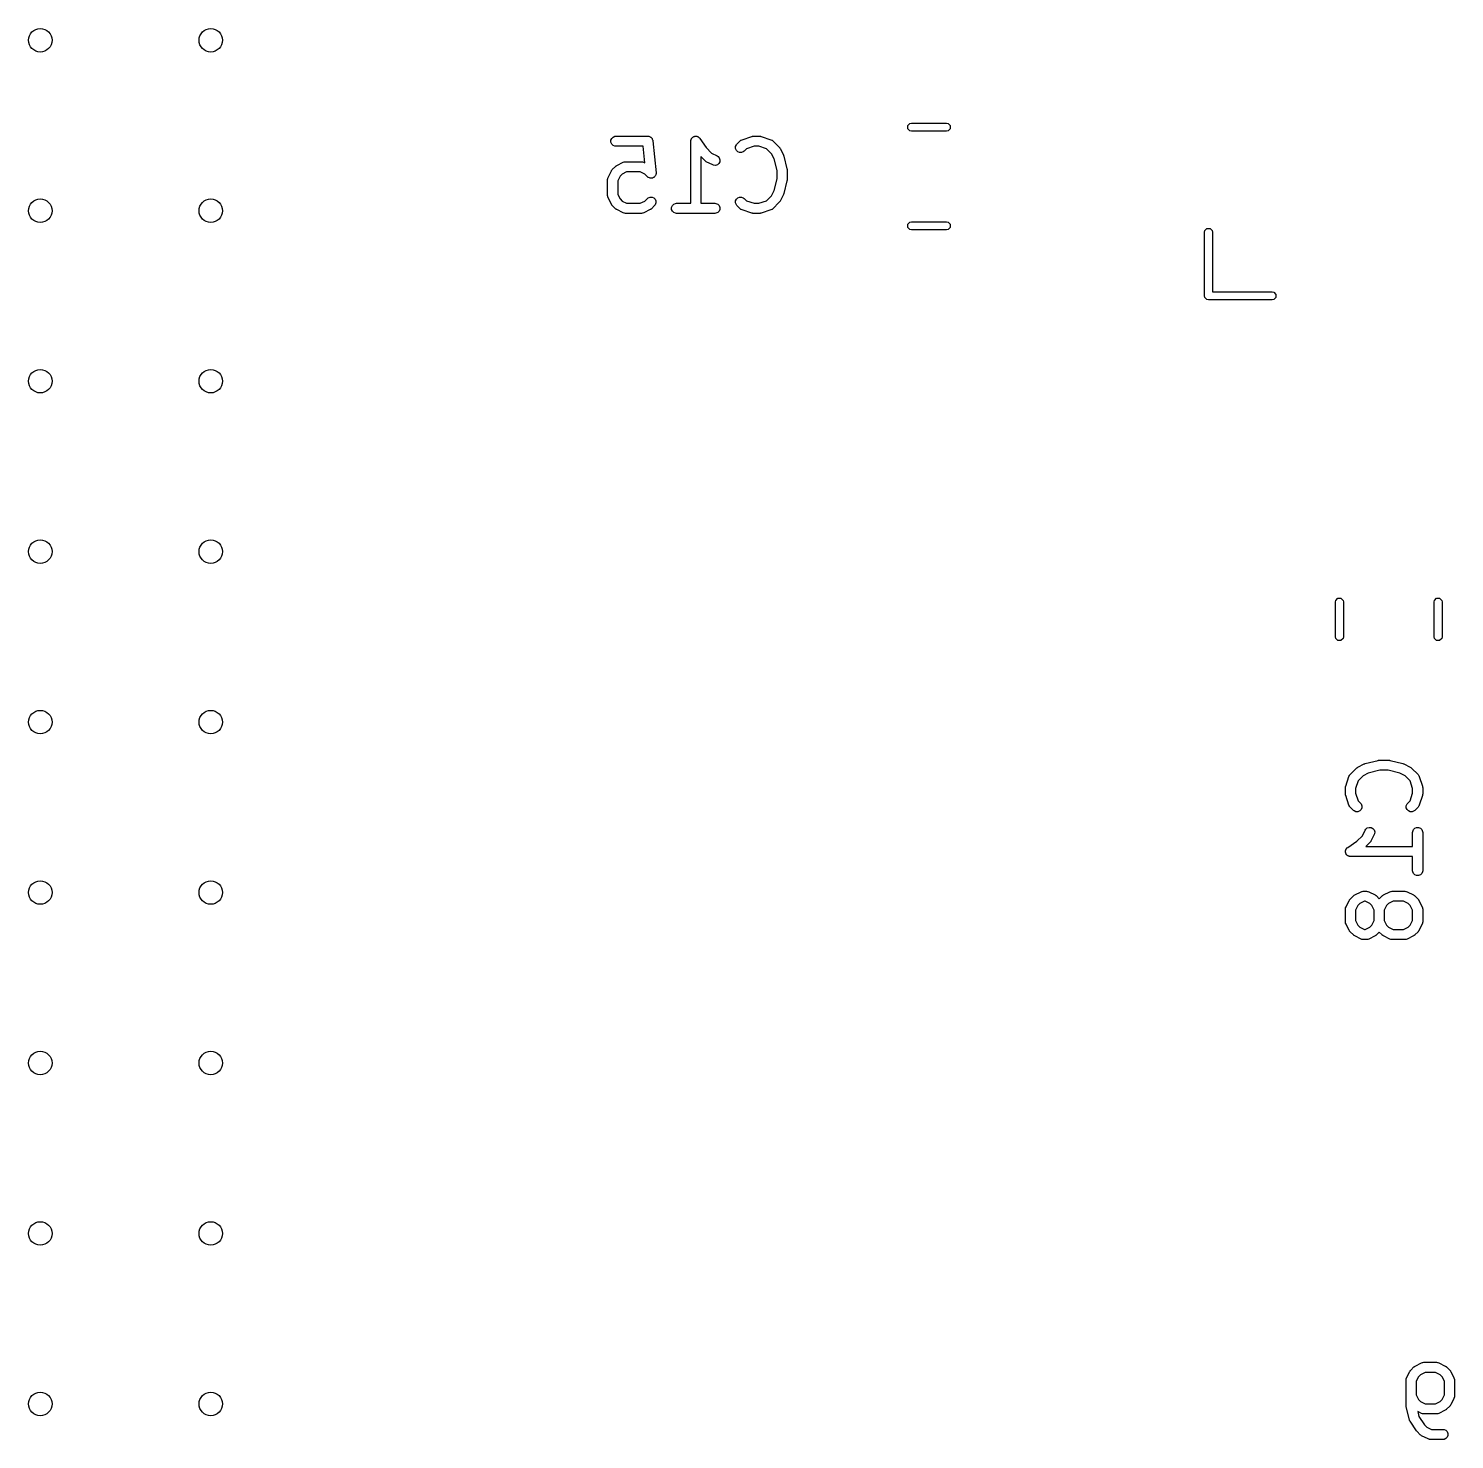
# Model space of a CAD drawing. Extents: x 0.03 to 1.98, y 0.07 to 3.6.
# Drawn here: x 0.143 to 0.98, y 0.929 to 1.757 of the extents above; entities that cross this region are included whole.
import ezdxf

# ---------------------------------------------------------------- set-up
doc = ezdxf.new("R2010")
doc.units = 0
doc.header["$MEASUREMENT"] = 0
doc.layers.add('BLACK', color=7, linetype='CONTINUOUS')

msp = doc.modelspace()

# ---------------------------------------------------------------- linework, layer by layer
at = {"layer": 'BLACK', "linetype": 'CONTINUOUS'}
for p, q in [((0.65879, 1.69992), (0.66007, 1.7012)), ((0.65879, 1.69811), (0.65879, 1.69992)), ((0.66007, 1.69683), (0.65879, 1.69811)), ((0.66007, 1.7012), (0.66097, 1.70138)), ((0.66097, 1.70138), (0.68155, 1.70138)), ((0.68155, 1.70138), (0.68245, 1.7012)), ((0.68245, 1.7012), (0.68373, 1.69992)), ((0.68373, 1.69811), (0.68245, 1.69683)), ((0.68373, 1.69992), (0.68373, 1.69811)), ((0.48473, 1.69133), (0.48517, 1.6924)), ((0.48473, 1.69018), (0.48473, 1.69133)), ((0.48517, 1.68911), (0.48473, 1.69018)), ((0.48517, 1.6924), (0.48599, 1.69321)), ((0.48599, 1.69321), (0.48705, 1.69365)), ((0.48705, 1.69365), (0.48763, 1.69371)), ((0.48763, 1.69371), (0.50637, 1.69371)), ((0.50637, 1.69371), (0.50659, 1.69369)), ((0.50659, 1.69369), (0.50666, 1.69369)), ((0.50666, 1.69369), (0.50673, 1.69367)), ((0.50673, 1.69367), (0.50695, 1.69365)), ((0.50695, 1.69365), (0.50735, 1.69349)), ((0.50735, 1.69349), (0.50776, 1.69336)), ((0.50776, 1.69336), (0.50788, 1.69327)), ((0.50788, 1.69327), (0.50801, 1.69321)), ((0.50801, 1.69321), (0.50832, 1.69291)), ((0.50832, 1.69291), (0.50865, 1.69263)), ((0.50865, 1.69263), (0.50872, 1.6925)), ((0.50872, 1.6925), (0.50883, 1.6924)), ((0.50883, 1.6924), (0.50899, 1.692)), ((0.50899, 1.692), (0.5092, 1.69162)), ((0.5092, 1.69162), (0.50924, 1.6914)), ((0.50924, 1.6914), (0.50927, 1.69133)), ((0.50927, 1.69133), (0.50927, 1.69126)), ((0.50927, 1.69126), (0.50931, 1.69105)), ((0.50931, 1.69105), (0.51119, 1.6723)), ((0.53154, 1.69076), (0.5316, 1.69133)), ((0.53154, 1.65434), (0.53154, 1.69076)), ((0.53154, 1.69076), (0.53154, 1.69076)), ((0.53154, 1.69076), (0.53154, 1.69076)), ((0.53154, 1.69076), (0.53154, 1.69076)), ((0.5316, 1.69133), (0.53171, 1.6916)), ((0.53171, 1.6916), (0.53177, 1.69189)), ((0.53177, 1.69189), (0.53193, 1.69213)), ((0.53193, 1.69213), (0.53204, 1.6924)), ((0.53204, 1.6924), (0.53225, 1.6926)), ((0.53225, 1.6926), (0.53241, 1.69285)), ((0.53241, 1.69285), (0.53265, 1.69301)), ((0.53265, 1.69301), (0.53286, 1.69321)), ((0.53286, 1.69321), (0.53313, 1.69332)), ((0.53313, 1.69332), (0.53337, 1.69348)), ((0.53337, 1.69348), (0.53365, 1.69354)), ((0.53365, 1.69354), (0.53392, 1.69365)), ((0.53392, 1.69365), (0.53421, 1.69365)), ((0.53421, 1.69365), (0.5345, 1.69371)), ((0.5345, 1.69371), (0.53478, 1.69365)), ((0.53478, 1.69365), (0.53507, 1.69365)), ((0.53507, 1.69365), (0.53534, 1.69354)), ((0.53534, 1.69354), (0.53563, 1.69348)), ((0.53563, 1.69348), (0.53587, 1.69332)), ((0.53587, 1.69332), (0.53614, 1.69321)), ((0.53614, 1.69321), (0.53634, 1.693)), ((0.53634, 1.693), (0.53659, 1.69284)), ((0.53659, 1.69284), (0.53695, 1.6924)), ((0.53695, 1.6924), (0.53695, 1.6924)), ((0.53695, 1.6924), (0.53695, 1.69239)), ((0.53695, 1.69239), (0.53695, 1.69239)), ((0.53695, 1.69239), (0.54054, 1.68701)), ((0.55865, 1.68909), (0.56053, 1.69097)), ((0.56053, 1.69097), (0.56098, 1.69134)), ((0.56098, 1.69134), (0.56107, 1.69138)), ((0.56107, 1.69138), (0.56115, 1.69145)), ((0.56115, 1.69145), (0.56168, 1.69168)), ((0.56168, 1.69168), (0.56731, 1.69356)), ((0.56731, 1.69356), (0.56759, 1.69362)), ((0.56759, 1.69362), (0.56767, 1.69365)), ((0.56767, 1.69365), (0.56777, 1.69366)), ((0.56777, 1.69366), (0.56787, 1.69368)), ((0.56787, 1.69368), (0.56795, 1.69368)), ((0.56795, 1.69368), (0.56824, 1.69371)), ((0.56824, 1.69371), (0.57199, 1.69371)), ((0.57199, 1.69371), (0.57228, 1.69368)), ((0.57228, 1.69368), (0.57236, 1.69368)), ((0.57236, 1.69368), (0.57246, 1.69366)), ((0.57246, 1.69366), (0.57257, 1.69365)), ((0.57257, 1.69365), (0.57264, 1.69362)), ((0.57264, 1.69362), (0.57292, 1.69356)), ((0.57292, 1.69356), (0.57855, 1.69168)), ((0.57855, 1.69168), (0.57908, 1.69145)), ((0.57908, 1.69145), (0.57916, 1.69138)), ((0.57916, 1.69138), (0.57926, 1.69134)), ((0.57926, 1.69134), (0.5797, 1.69097)), ((0.5797, 1.69097), (0.58345, 1.68722)), ((0.66097, 1.69665), (0.66007, 1.69683)), ((0.68155, 1.69665), (0.66097, 1.69665)), ((0.68245, 1.69683), (0.68155, 1.69665)), ((0.48599, 1.6883), (0.48517, 1.68911)), ((0.48705, 1.68786), (0.48599, 1.6883)), ((0.48763, 1.6878), (0.48705, 1.68786)), ((0.5037, 1.6878), (0.48763, 1.6878)), ((0.50468, 1.67803), (0.5037, 1.6878)), ((0.53991, 1.67929), (0.53745, 1.68175)), ((0.53745, 1.68175), (0.53745, 1.65434)), ((0.54054, 1.68701), (0.54374, 1.68381)), ((0.54374, 1.68381), (0.54706, 1.68215)), ((0.54706, 1.68215), (0.54755, 1.68184)), ((0.54755, 1.68184), (0.54831, 1.68097)), ((0.55785, 1.68758), (0.55829, 1.68865)), ((0.55785, 1.68643), (0.55785, 1.68758)), ((0.55829, 1.68537), (0.55785, 1.68643)), ((0.55829, 1.68865), (0.55865, 1.68909)), ((0.5591, 1.68455), (0.55829, 1.68537)), ((0.56017, 1.68411), (0.5591, 1.68455)), ((0.56132, 1.68411), (0.56017, 1.68411)), ((0.56238, 1.68455), (0.56132, 1.68411)), ((0.56283, 1.68492), (0.56238, 1.68455)), ((0.56421, 1.6863), (0.56283, 1.68492)), ((0.56872, 1.6878), (0.56421, 1.6863)), ((0.57151, 1.6878), (0.56872, 1.6878)), ((0.57602, 1.6863), (0.57151, 1.6878)), ((0.57894, 1.68338), (0.57602, 1.6863)), ((0.58045, 1.68035), (0.57894, 1.68338)), ((0.58345, 1.68722), (0.58364, 1.68699)), ((0.58364, 1.68699), (0.5837, 1.68694)), ((0.5837, 1.68694), (0.58375, 1.68685)), ((0.58375, 1.68685), (0.58382, 1.68677)), ((0.58382, 1.68677), (0.58385, 1.6867)), ((0.58385, 1.6867), (0.58401, 1.68645)), ((0.58401, 1.68645), (0.58588, 1.6827)), ((0.58588, 1.6827), (0.5859, 1.68266)), ((0.5859, 1.68266), (0.58591, 1.68264)), ((0.58591, 1.68264), (0.586, 1.6824)), ((0.586, 1.6824), (0.58609, 1.68216)), ((0.58609, 1.68216), (0.58609, 1.68214)), ((0.58609, 1.68214), (0.5861, 1.6821)), ((0.5861, 1.6821), (0.58798, 1.6746)), ((0.48311, 1.66958), (0.48499, 1.67333)), ((0.48499, 1.67333), (0.48514, 1.67358)), ((0.48514, 1.67358), (0.48517, 1.67365)), ((0.48517, 1.67365), (0.48524, 1.67373)), ((0.48524, 1.67373), (0.48529, 1.67382)), ((0.48529, 1.67382), (0.48535, 1.67387)), ((0.48535, 1.67387), (0.48554, 1.6741)), ((0.48554, 1.6741), (0.48741, 1.67597)), ((0.48741, 1.67597), (0.48764, 1.67616)), ((0.48764, 1.67616), (0.48769, 1.67621)), ((0.48769, 1.67621), (0.48778, 1.67627)), ((0.48778, 1.67627), (0.48786, 1.67634)), ((0.48786, 1.67634), (0.48793, 1.67637)), ((0.48793, 1.67637), (0.48818, 1.67652)), ((0.48818, 1.67652), (0.49193, 1.6784)), ((0.49193, 1.6784), (0.49247, 1.6786)), ((0.49247, 1.6786), (0.49258, 1.67861)), ((0.49258, 1.67861), (0.49267, 1.67865)), ((0.49267, 1.67865), (0.49325, 1.67871)), ((0.49325, 1.67871), (0.50262, 1.67871)), ((0.50262, 1.67871), (0.5032, 1.67865)), ((0.5032, 1.67865), (0.5033, 1.67861)), ((0.5033, 1.67861), (0.5034, 1.6786)), ((0.5034, 1.6786), (0.50395, 1.6784)), ((0.50395, 1.6784), (0.50468, 1.67803)), ((0.54013, 1.67911), (0.53991, 1.67929)), ((0.54018, 1.67905), (0.54013, 1.67911)), ((0.54027, 1.67899), (0.54018, 1.67905)), ((0.54035, 1.67893), (0.54027, 1.67899)), ((0.54043, 1.6789), (0.54035, 1.67893)), ((0.54067, 1.67874), (0.54043, 1.6789)), ((0.54442, 1.67687), (0.54067, 1.67874)), ((0.54496, 1.67666), (0.54442, 1.67687)), ((0.54611, 1.67658), (0.54496, 1.67666)), ((0.54721, 1.67694), (0.54611, 1.67658)), ((0.54808, 1.6777), (0.54721, 1.67694)), ((0.54859, 1.67873), (0.54808, 1.6777)), ((0.54831, 1.68097), (0.54867, 1.67988)), ((0.54867, 1.67988), (0.54859, 1.67873)), ((0.58216, 1.67352), (0.58045, 1.68035)), ((0.58216, 1.66862), (0.58216, 1.67352)), ((0.58798, 1.6746), (0.58799, 1.6745)), ((0.58799, 1.6745), (0.58801, 1.67446)), ((0.58801, 1.67446), (0.58803, 1.67424)), ((0.58803, 1.67424), (0.58806, 1.67403)), ((0.58806, 1.67403), (0.58806, 1.67398)), ((0.58806, 1.67398), (0.58807, 1.67388)), ((0.58807, 1.67388), (0.58807, 1.66826)), ((0.4828, 1.66826), (0.48286, 1.66883)), ((0.4828, 1.65888), (0.4828, 1.66826)), ((0.48286, 1.66883), (0.4829, 1.66893)), ((0.4829, 1.66904), (0.48311, 1.66958)), ((0.4829, 1.66893), (0.4829, 1.66904)), ((0.49005, 1.67026), (0.4887, 1.66756)), ((0.4887, 1.66756), (0.4887, 1.65958)), ((0.49125, 1.67146), (0.49005, 1.67026)), ((0.49395, 1.6728), (0.49125, 1.67146)), ((0.50193, 1.6728), (0.49395, 1.6728)), ((0.50463, 1.67146), (0.50193, 1.6728)), ((0.50616, 1.66992), (0.50463, 1.67146)), ((0.50661, 1.66955), (0.50616, 1.66992)), ((0.50675, 1.6695), (0.50661, 1.66955)), ((0.50686, 1.6694), (0.50675, 1.6695)), ((0.50727, 1.66928), (0.50686, 1.6694)), ((0.50767, 1.66911), (0.50727, 1.66928)), ((0.50782, 1.66911), (0.50767, 1.66911)), ((0.50796, 1.66907), (0.50782, 1.66911)), ((0.50839, 1.66911), (0.50796, 1.66907)), ((0.50882, 1.66911), (0.50839, 1.66911)), ((0.50896, 1.66917), (0.50882, 1.66911)), ((0.50911, 1.66918), (0.50896, 1.66917)), ((0.50949, 1.66939), (0.50911, 1.66918)), ((0.50989, 1.66955), (0.50949, 1.66939)), ((0.50999, 1.66966), (0.50989, 1.66955)), ((0.51013, 1.66973), (0.50999, 1.66966)), ((0.5104, 1.67006), (0.51013, 1.66973)), ((0.5107, 1.67037), (0.5104, 1.67006)), ((0.51076, 1.6705), (0.5107, 1.67037)), ((0.51086, 1.67062), (0.51076, 1.6705)), ((0.51098, 1.67103), (0.51086, 1.67062)), ((0.51114, 1.67143), (0.51098, 1.67103)), ((0.51119, 1.67172), (0.51114, 1.67158)), ((0.51114, 1.67158), (0.51114, 1.67143)), ((0.51119, 1.6723), (0.51119, 1.67172)), ((0.58045, 1.66179), (0.58216, 1.66862)), ((0.58798, 1.66754), (0.5861, 1.66004)), ((0.58799, 1.66764), (0.58798, 1.66754)), ((0.58801, 1.66768), (0.58799, 1.66764)), ((0.58803, 1.6679), (0.58801, 1.66768)), ((0.58806, 1.66811), (0.58803, 1.6679)), ((0.58807, 1.66826), (0.58806, 1.66816)), ((0.58806, 1.66816), (0.58806, 1.66811)), ((0.48286, 1.65831), (0.4828, 1.65888)), ((0.4829, 1.65821), (0.48286, 1.65831)), ((0.4829, 1.6581), (0.4829, 1.65821)), ((0.48311, 1.65756), (0.4829, 1.6581)), ((0.48499, 1.65381), (0.48311, 1.65756)), ((0.4887, 1.65958), (0.49005, 1.65688)), ((0.49005, 1.65688), (0.49125, 1.65569)), ((0.50463, 1.65569), (0.50616, 1.65722)), ((0.50616, 1.65722), (0.50661, 1.65759)), ((0.50661, 1.65759), (0.50767, 1.65803)), ((0.50767, 1.65803), (0.50882, 1.65803)), ((0.50882, 1.65803), (0.50989, 1.65759)), ((0.50989, 1.65759), (0.5107, 1.65678)), ((0.5107, 1.65678), (0.51114, 1.65571)), ((0.55785, 1.65571), (0.55829, 1.65678)), ((0.55829, 1.65678), (0.5591, 1.65759)), ((0.5591, 1.65759), (0.56017, 1.65803)), ((0.56017, 1.65803), (0.56132, 1.65803)), ((0.56132, 1.65803), (0.56238, 1.65759)), ((0.56238, 1.65759), (0.56283, 1.65722)), ((0.56283, 1.65722), (0.56421, 1.65584)), ((0.57602, 1.65584), (0.57894, 1.65876)), ((0.57894, 1.65876), (0.58045, 1.66179)), ((0.58588, 1.65944), (0.58401, 1.65569)), ((0.5859, 1.65948), (0.58588, 1.65944)), ((0.58591, 1.6595), (0.5859, 1.65948)), ((0.586, 1.65974), (0.58591, 1.6595)), ((0.58609, 1.65998), (0.586, 1.65974)), ((0.5861, 1.66004), (0.58609, 1.66)), ((0.58609, 1.66), (0.58609, 1.65998)), ((0.48514, 1.65357), (0.48499, 1.65381)), ((0.48517, 1.65349), (0.48514, 1.65357)), ((0.48524, 1.65341), (0.48517, 1.65349)), ((0.48529, 1.65332), (0.48524, 1.65341)), ((0.48535, 1.65327), (0.48529, 1.65332)), ((0.48554, 1.65305), (0.48535, 1.65327)), ((0.48741, 1.65117), (0.48554, 1.65305)), ((0.48764, 1.65099), (0.48741, 1.65117)), ((0.48769, 1.65093), (0.48764, 1.65099)), ((0.48778, 1.65087), (0.48769, 1.65093)), ((0.48786, 1.6508), (0.48778, 1.65087)), ((0.48793, 1.65077), (0.48786, 1.6508)), ((0.48818, 1.65062), (0.48793, 1.65077)), ((0.49193, 1.64874), (0.48818, 1.65062)), ((0.49125, 1.65569), (0.49395, 1.65434)), ((0.49247, 1.64854), (0.49193, 1.64874)), ((0.49258, 1.64853), (0.49247, 1.64854)), ((0.49267, 1.64849), (0.49258, 1.64853)), ((0.49325, 1.64843), (0.49267, 1.64849)), ((0.50262, 1.64843), (0.49325, 1.64843)), ((0.49395, 1.65434), (0.50193, 1.65434)), ((0.50193, 1.65434), (0.50463, 1.65569)), ((0.5032, 1.64849), (0.50262, 1.64843)), ((0.5033, 1.64853), (0.5032, 1.64849)), ((0.5034, 1.64854), (0.5033, 1.64853)), ((0.50395, 1.64874), (0.5034, 1.64854)), ((0.50769, 1.65062), (0.50395, 1.64874)), ((0.50794, 1.65077), (0.50769, 1.65062)), ((0.50801, 1.6508), (0.50794, 1.65077)), ((0.5081, 1.65087), (0.50801, 1.6508)), ((0.50818, 1.65093), (0.5081, 1.65087)), ((0.50824, 1.65099), (0.50818, 1.65093)), ((0.50846, 1.65117), (0.50824, 1.65099)), ((0.51034, 1.65305), (0.50846, 1.65117)), ((0.5107, 1.65349), (0.51034, 1.65305)), ((0.51114, 1.65456), (0.5107, 1.65349)), ((0.51114, 1.65571), (0.51114, 1.65456)), ((0.52035, 1.65196), (0.52079, 1.65303)), ((0.52035, 1.65081), (0.52035, 1.65196)), ((0.52079, 1.64974), (0.52035, 1.65081)), ((0.52079, 1.65303), (0.52161, 1.65384)), ((0.52161, 1.64893), (0.52079, 1.64974)), ((0.52161, 1.65384), (0.52267, 1.65428)), ((0.52267, 1.64849), (0.52161, 1.64893)), ((0.52267, 1.65428), (0.52325, 1.65434)), ((0.52325, 1.64843), (0.52267, 1.64849)), ((0.52325, 1.65434), (0.53154, 1.65434)), ((0.54574, 1.64843), (0.52325, 1.64843)), ((0.53745, 1.65434), (0.54574, 1.65434)), ((0.54574, 1.65434), (0.54632, 1.65428)), ((0.54632, 1.64849), (0.54574, 1.64843)), ((0.54632, 1.65428), (0.54738, 1.65384)), ((0.54738, 1.64893), (0.54632, 1.64849)), ((0.54738, 1.65384), (0.5482, 1.65303)), ((0.5482, 1.64974), (0.54738, 1.64893)), ((0.5482, 1.65303), (0.54864, 1.65196)), ((0.54864, 1.65081), (0.5482, 1.64974)), ((0.54864, 1.65196), (0.54864, 1.65081)), ((0.55785, 1.65456), (0.55785, 1.65571)), ((0.55829, 1.65349), (0.55785, 1.65456)), ((0.55865, 1.65305), (0.55829, 1.65349)), ((0.56053, 1.65117), (0.55865, 1.65305)), ((0.56098, 1.6508), (0.56053, 1.65117)), ((0.56107, 1.65076), (0.56098, 1.6508)), ((0.56115, 1.65069), (0.56107, 1.65076)), ((0.56168, 1.65046), (0.56115, 1.65069)), ((0.56731, 1.64858), (0.56168, 1.65046)), ((0.56421, 1.65584), (0.56872, 1.65434)), ((0.56759, 1.64852), (0.56731, 1.64858)), ((0.56767, 1.64849), (0.56759, 1.64852)), ((0.56777, 1.64848), (0.56767, 1.64849)), ((0.56787, 1.64846), (0.56777, 1.64848)), ((0.56795, 1.64846), (0.56787, 1.64846)), ((0.56824, 1.64843), (0.56795, 1.64846)), ((0.57199, 1.64843), (0.56824, 1.64843)), ((0.56872, 1.65434), (0.57151, 1.65434)), ((0.57151, 1.65434), (0.57602, 1.65584)), ((0.57228, 1.64846), (0.57199, 1.64843)), ((0.57236, 1.64846), (0.57228, 1.64846)), ((0.57246, 1.64848), (0.57236, 1.64846)), ((0.57257, 1.64849), (0.57246, 1.64848)), ((0.57264, 1.64852), (0.57257, 1.64849)), ((0.57292, 1.64858), (0.57264, 1.64852)), ((0.57855, 1.65046), (0.57292, 1.64858)), ((0.57908, 1.65069), (0.57855, 1.65046)), ((0.57916, 1.65076), (0.57908, 1.65069)), ((0.57926, 1.6508), (0.57916, 1.65076)), ((0.5797, 1.65117), (0.57926, 1.6508)), ((0.58345, 1.65492), (0.5797, 1.65117)), ((0.58364, 1.65515), (0.58345, 1.65492)), ((0.5837, 1.6552), (0.58364, 1.65515)), ((0.58375, 1.65529), (0.5837, 1.6552)), ((0.58382, 1.65537), (0.58375, 1.65529)), ((0.58385, 1.65544), (0.58382, 1.65537)), ((0.58401, 1.65569), (0.58385, 1.65544)), ((0.65879, 1.64205), (0.66007, 1.64332)), ((0.65879, 1.64024), (0.65879, 1.64205)), ((0.66007, 1.63896), (0.65879, 1.64024)), ((0.66007, 1.64332), (0.66097, 1.6435)), ((0.66097, 1.6435), (0.68155, 1.6435)), ((0.68155, 1.6435), (0.68245, 1.64332)), ((0.68245, 1.64332), (0.68373, 1.64205)), ((0.68373, 1.64024), (0.68245, 1.63896)), ((0.68373, 1.64205), (0.68373, 1.64024)), ((0.83305, 1.63831), (0.83433, 1.63958)), ((0.83433, 1.63958), (0.83614, 1.63958)), ((0.83614, 1.63958), (0.83742, 1.63831)), ((0.66097, 1.63878), (0.66007, 1.63896)), ((0.68155, 1.63878), (0.66097, 1.63878)), ((0.68245, 1.63896), (0.68155, 1.63878)), ((0.83287, 1.6374), (0.83305, 1.63831)), ((0.83287, 1.6), (0.83287, 1.6374)), ((0.83742, 1.63831), (0.8376, 1.6374)), ((0.8376, 1.6374), (0.8376, 1.60236)), ((0.83305, 1.5991), (0.83287, 1.6)), ((0.83433, 1.59782), (0.83305, 1.5991)), ((0.83524, 1.59764), (0.83433, 1.59782)), ((0.87264, 1.59764), (0.83524, 1.59764)), ((0.8376, 1.60236), (0.87264, 1.60236)), ((0.87264, 1.60236), (0.87354, 1.60218)), ((0.87354, 1.59782), (0.87264, 1.59764)), ((0.87354, 1.60218), (0.87482, 1.6009)), ((0.87482, 1.5991), (0.87354, 1.59782)), ((0.87482, 1.6009), (0.87482, 1.5991)), ((0.90983, 1.42143), (0.9111, 1.4227)), ((0.9111, 1.4227), (0.91291, 1.4227)), ((0.91291, 1.4227), (0.91419, 1.42143)), ((0.9677, 1.42143), (0.96898, 1.4227)), ((0.96898, 1.4227), (0.97079, 1.4227)), ((0.97079, 1.4227), (0.97206, 1.42143)), ((0.90965, 1.42052), (0.90983, 1.42143)), ((0.90965, 1.39995), (0.90965, 1.42052)), ((0.91419, 1.42143), (0.91437, 1.42052)), ((0.91437, 1.42052), (0.91437, 1.39995)), ((0.96752, 1.42052), (0.9677, 1.42143)), ((0.96752, 1.39995), (0.96752, 1.42052)), ((0.97206, 1.42143), (0.97224, 1.42052)), ((0.97224, 1.42052), (0.97224, 1.39995)), ((0.90983, 1.39905), (0.90965, 1.39995)), ((0.9111, 1.39777), (0.90983, 1.39905)), ((0.91291, 1.39777), (0.9111, 1.39777)), ((0.91419, 1.39905), (0.91291, 1.39777)), ((0.91437, 1.39995), (0.91419, 1.39905)), ((0.9677, 1.39905), (0.96752, 1.39995)), ((0.96898, 1.39777), (0.9677, 1.39905)), ((0.97079, 1.39777), (0.96898, 1.39777)), ((0.97206, 1.39905), (0.97079, 1.39777)), ((0.97224, 1.39995), (0.97206, 1.39905)), ((0.91832, 1.31927), (0.92207, 1.32302)), ((0.92207, 1.32302), (0.9223, 1.32321)), ((0.9223, 1.32321), (0.92235, 1.32326)), ((0.92235, 1.32326), (0.92244, 1.32332)), ((0.92244, 1.32332), (0.92252, 1.32339)), ((0.92252, 1.32339), (0.92259, 1.32342)), ((0.92259, 1.32342), (0.92284, 1.32357)), ((0.92284, 1.32357), (0.92659, 1.32545)), ((0.92659, 1.32545), (0.92663, 1.32546)), ((0.92663, 1.32546), (0.92665, 1.32548)), ((0.92665, 1.32548), (0.92689, 1.32556)), ((0.92689, 1.32556), (0.92713, 1.32565)), ((0.92713, 1.32565), (0.92715, 1.32566)), ((0.92715, 1.32566), (0.92719, 1.32567)), ((0.92719, 1.32567), (0.93469, 1.32755)), ((0.93577, 1.32173), (0.92894, 1.32002)), ((0.93469, 1.32755), (0.93479, 1.32756)), ((0.93479, 1.32756), (0.93483, 1.32758)), ((0.93483, 1.32758), (0.93505, 1.3276)), ((0.93505, 1.3276), (0.93527, 1.32763)), ((0.93527, 1.32763), (0.93531, 1.32762)), ((0.93531, 1.32762), (0.93541, 1.32763)), ((0.93541, 1.32763), (0.94103, 1.32763)), ((0.94067, 1.32173), (0.93577, 1.32173)), ((0.9475, 1.32002), (0.94067, 1.32173)), ((0.94103, 1.32763), (0.94113, 1.32762)), ((0.94113, 1.32762), (0.94118, 1.32763)), ((0.94118, 1.32763), (0.94139, 1.3276)), ((0.94139, 1.3276), (0.94161, 1.32758)), ((0.94161, 1.32758), (0.94165, 1.32756)), ((0.94165, 1.32756), (0.94175, 1.32755)), ((0.94175, 1.32755), (0.94925, 1.32567)), ((0.94925, 1.32567), (0.94929, 1.32566)), ((0.94929, 1.32566), (0.94931, 1.32565)), ((0.94931, 1.32565), (0.94955, 1.32556)), ((0.94955, 1.32556), (0.94979, 1.32548)), ((0.94979, 1.32548), (0.94981, 1.32546)), ((0.94981, 1.32546), (0.94985, 1.32545)), ((0.94985, 1.32545), (0.9536, 1.32357)), ((0.9536, 1.32357), (0.95385, 1.32342)), ((0.95385, 1.32342), (0.95392, 1.32339)), ((0.95392, 1.32339), (0.954, 1.32332)), ((0.954, 1.32332), (0.95409, 1.32326)), ((0.95409, 1.32326), (0.95414, 1.32321)), ((0.95414, 1.32321), (0.95437, 1.32302)), ((0.95437, 1.32302), (0.95812, 1.31927)), ((0.91573, 1.31249), (0.91761, 1.31812)), ((0.91761, 1.31812), (0.91785, 1.31864)), ((0.91785, 1.31864), (0.91792, 1.31872)), ((0.91792, 1.31872), (0.91796, 1.31882)), ((0.91796, 1.31882), (0.91832, 1.31927)), ((0.92299, 1.31559), (0.92149, 1.31108)), ((0.92591, 1.31851), (0.92299, 1.31559)), ((0.92894, 1.32002), (0.92591, 1.31851)), ((0.95053, 1.31851), (0.9475, 1.32002)), ((0.95345, 1.31559), (0.95053, 1.31851)), ((0.95495, 1.31108), (0.95345, 1.31559)), ((0.95812, 1.31927), (0.95849, 1.31882)), ((0.95849, 1.31882), (0.95853, 1.31872)), ((0.95853, 1.31872), (0.9586, 1.31864)), ((0.9586, 1.31864), (0.95883, 1.31812)), ((0.95883, 1.31812), (0.96071, 1.31249)), ((0.91558, 1.31156), (0.91561, 1.31185)), ((0.91558, 1.30781), (0.91558, 1.31156)), ((0.91561, 1.30752), (0.91558, 1.30781)), ((0.91561, 1.31193), (0.91563, 1.31203)), ((0.91561, 1.31185), (0.91561, 1.31193)), ((0.91561, 1.30744), (0.91561, 1.30752)), ((0.91563, 1.30734), (0.91561, 1.30744)), ((0.91563, 1.31203), (0.91564, 1.31213)), ((0.91564, 1.30723), (0.91563, 1.30734)), ((0.91564, 1.31213), (0.91567, 1.31221)), ((0.91567, 1.30716), (0.91564, 1.30723)), ((0.91567, 1.31221), (0.91573, 1.31249)), ((0.91573, 1.30687), (0.91567, 1.30716)), ((0.91761, 1.30125), (0.91573, 1.30687)), ((0.92149, 1.31108), (0.92149, 1.30829)), ((0.92149, 1.30829), (0.92299, 1.30378)), ((0.95345, 1.30378), (0.95495, 1.30829)), ((0.95495, 1.30829), (0.95495, 1.31108)), ((0.96071, 1.30687), (0.95883, 1.30125)), ((0.96071, 1.31249), (0.96077, 1.31221)), ((0.96077, 1.30716), (0.96071, 1.30687)), ((0.96077, 1.31221), (0.9608, 1.31213)), ((0.9608, 1.30723), (0.96077, 1.30716)), ((0.9608, 1.31213), (0.96081, 1.31203)), ((0.96081, 1.30734), (0.9608, 1.30723)), ((0.96081, 1.31203), (0.96084, 1.31193)), ((0.96084, 1.30744), (0.96081, 1.30734)), ((0.96084, 1.31193), (0.96083, 1.31185)), ((0.96083, 1.31185), (0.96086, 1.31156)), ((0.96086, 1.30781), (0.96083, 1.30752)), ((0.96083, 1.30752), (0.96084, 1.30744)), ((0.96086, 1.31156), (0.96086, 1.30781)), ((0.91785, 1.30072), (0.91761, 1.30125)), ((0.91792, 1.30064), (0.91785, 1.30072)), ((0.91796, 1.30054), (0.91792, 1.30064)), ((0.91832, 1.3001), (0.91796, 1.30054)), ((0.9202, 1.29822), (0.91832, 1.3001)), ((0.92065, 1.29785), (0.9202, 1.29822)), ((0.92171, 1.29741), (0.92065, 1.29785)), ((0.92286, 1.29741), (0.92171, 1.29741)), ((0.92393, 1.29785), (0.92286, 1.29741)), ((0.92299, 1.30378), (0.92437, 1.3024)), ((0.92474, 1.29867), (0.92393, 1.29785)), ((0.92437, 1.3024), (0.92474, 1.30195)), ((0.92474, 1.30195), (0.92518, 1.30089)), ((0.92518, 1.29973), (0.92474, 1.29867)), ((0.92518, 1.30089), (0.92518, 1.29973)), ((0.95126, 1.30089), (0.9517, 1.30195)), ((0.95126, 1.29973), (0.95126, 1.30089)), ((0.9517, 1.29867), (0.95126, 1.29973)), ((0.9517, 1.30195), (0.95207, 1.3024)), ((0.95252, 1.29785), (0.9517, 1.29867)), ((0.95207, 1.3024), (0.95345, 1.30378)), ((0.95358, 1.29741), (0.95252, 1.29785)), ((0.95473, 1.29741), (0.95358, 1.29741)), ((0.9558, 1.29785), (0.95473, 1.29741)), ((0.95624, 1.29822), (0.9558, 1.29785)), ((0.95812, 1.3001), (0.95624, 1.29822)), ((0.95849, 1.30054), (0.95812, 1.3001)), ((0.95853, 1.30064), (0.95849, 1.30054)), ((0.9586, 1.30072), (0.95853, 1.30064)), ((0.95883, 1.30125), (0.9586, 1.30072)), ((0.92832, 1.28788), (0.92942, 1.28824)), ((0.92942, 1.28824), (0.93056, 1.28816)), ((0.93056, 1.28816), (0.9316, 1.28764)), ((0.95627, 1.28777), (0.95733, 1.28821)), ((0.95733, 1.28821), (0.95848, 1.28821)), ((0.95848, 1.28821), (0.95955, 1.28777)), ((0.9169, 1.27652), (0.92228, 1.28011)), ((0.92228, 1.28011), (0.92548, 1.28331)), ((0.92548, 1.28331), (0.92714, 1.28663)), ((0.92714, 1.28663), (0.92745, 1.28712)), ((0.92745, 1.28712), (0.92832, 1.28788)), ((0.93024, 1.27975), (0.93018, 1.2797)), ((0.9303, 1.27984), (0.93024, 1.27975)), ((0.93037, 1.27992), (0.9303, 1.27984)), ((0.93039, 1.27999), (0.93037, 1.27992)), ((0.93055, 1.28024), (0.93039, 1.27999)), ((0.93243, 1.28399), (0.93055, 1.28024)), ((0.9316, 1.28764), (0.93235, 1.28677)), ((0.93235, 1.28677), (0.93271, 1.28568)), ((0.93263, 1.28453), (0.93243, 1.28399)), ((0.93271, 1.28568), (0.93263, 1.28453)), ((0.95495, 1.28531), (0.95501, 1.28589)), ((0.95495, 1.27702), (0.95495, 1.28531)), ((0.95501, 1.28589), (0.95545, 1.28695)), ((0.95545, 1.28695), (0.95627, 1.28777)), ((0.95955, 1.28777), (0.96036, 1.28695)), ((0.96036, 1.28695), (0.9608, 1.28589)), ((0.9608, 1.28589), (0.96086, 1.28531)), ((0.96086, 1.28531), (0.96086, 1.26281)), ((0.91558, 1.27407), (0.91564, 1.27435)), ((0.91564, 1.27378), (0.91558, 1.27407)), ((0.91564, 1.27464), (0.91575, 1.27491)), ((0.91564, 1.27435), (0.91564, 1.27464)), ((0.91564, 1.27349), (0.91564, 1.27378)), ((0.91575, 1.27322), (0.91564, 1.27349)), ((0.91575, 1.27491), (0.91581, 1.2752)), ((0.91581, 1.27294), (0.91575, 1.27322)), ((0.91581, 1.2752), (0.91597, 1.27544)), ((0.91597, 1.27269), (0.91581, 1.27294)), ((0.91597, 1.27544), (0.91608, 1.2757)), ((0.91608, 1.27242), (0.91597, 1.27269)), ((0.91608, 1.2757), (0.91629, 1.27591)), ((0.91629, 1.27222), (0.91608, 1.27242)), ((0.91629, 1.27591), (0.91645, 1.27615)), ((0.91645, 1.27198), (0.91629, 1.27222)), ((0.91645, 1.27615), (0.91689, 1.27652)), ((0.91669, 1.27181), (0.91645, 1.27198)), ((0.9169, 1.27161), (0.91669, 1.27181)), ((0.91689, 1.27652), (0.9169, 1.27652)), ((0.9169, 1.27652), (0.9169, 1.27652)), ((0.9169, 1.27652), (0.9169, 1.27652)), ((0.91716, 1.2715), (0.9169, 1.27161)), ((0.9174, 1.27134), (0.91716, 1.2715)), ((0.93, 1.27947), (0.92754, 1.27702)), ((0.92754, 1.27702), (0.95495, 1.27702)), ((0.93018, 1.2797), (0.93, 1.27947)), ((0.91769, 1.27128), (0.9174, 1.27134)), ((0.91796, 1.27117), (0.91769, 1.27128)), ((0.91853, 1.27111), (0.91796, 1.27117)), ((0.91854, 1.27111), (0.91853, 1.27111)), ((0.91853, 1.27111), (0.91853, 1.27111)), ((0.91853, 1.27111), (0.91853, 1.27111)), ((0.95495, 1.27111), (0.91854, 1.27111)), ((0.95495, 1.26281), (0.95495, 1.27111)), ((0.95501, 1.26224), (0.95495, 1.26281)), ((0.95545, 1.26117), (0.95501, 1.26224)), ((0.95627, 1.26036), (0.95545, 1.26117)), ((0.95733, 1.25992), (0.95627, 1.26036)), ((0.95848, 1.25992), (0.95733, 1.25992)), ((0.95955, 1.26036), (0.95848, 1.25992)), ((0.96036, 1.26117), (0.95955, 1.26036)), ((0.9608, 1.26224), (0.96036, 1.26117)), ((0.96086, 1.26281), (0.9608, 1.26224)), ((0.91832, 1.24615), (0.9202, 1.24803)), ((0.9202, 1.24803), (0.92042, 1.24821)), ((0.92042, 1.24821), (0.92048, 1.24827)), ((0.92048, 1.24827), (0.92056, 1.24833)), ((0.92056, 1.24833), (0.92065, 1.2484)), ((0.92065, 1.2484), (0.92072, 1.24843)), ((0.92072, 1.24843), (0.92097, 1.24858)), ((0.92097, 1.24858), (0.92471, 1.25046)), ((0.92471, 1.25046), (0.92526, 1.25066)), ((0.92526, 1.25066), (0.92536, 1.25067)), ((0.92536, 1.25067), (0.92546, 1.25071)), ((0.92546, 1.25071), (0.92604, 1.25077)), ((0.92604, 1.25077), (0.92791, 1.25077)), ((0.92791, 1.25077), (0.92849, 1.25071)), ((0.92849, 1.25071), (0.92858, 1.25067)), ((0.92858, 1.25067), (0.92869, 1.25066)), ((0.92869, 1.25066), (0.92923, 1.25046)), ((0.92923, 1.25046), (0.93298, 1.24858)), ((0.93298, 1.24858), (0.93323, 1.24843)), ((0.93323, 1.24843), (0.9333, 1.2484)), ((0.9333, 1.2484), (0.93338, 1.24833)), ((0.93338, 1.24833), (0.93347, 1.24827)), ((0.93347, 1.24827), (0.93352, 1.24821)), ((0.93352, 1.24821), (0.93375, 1.24803)), ((0.93375, 1.24803), (0.93541, 1.24637)), ((0.93541, 1.24637), (0.93707, 1.24803)), ((0.93707, 1.24803), (0.9373, 1.24821)), ((0.9373, 1.24821), (0.93735, 1.24827)), ((0.93735, 1.24827), (0.93744, 1.24833)), ((0.93744, 1.24833), (0.93752, 1.2484)), ((0.93752, 1.2484), (0.93759, 1.24843)), ((0.93759, 1.24843), (0.93784, 1.24858)), ((0.93784, 1.24858), (0.94159, 1.25046)), ((0.94159, 1.25046), (0.94213, 1.25066)), ((0.94213, 1.25066), (0.94223, 1.25067)), ((0.94223, 1.25067), (0.94233, 1.25071)), ((0.94233, 1.25071), (0.94291, 1.25077)), ((0.94291, 1.25077), (0.95041, 1.25077)), ((0.95041, 1.25077), (0.95098, 1.25071)), ((0.95098, 1.25071), (0.95108, 1.25067)), ((0.95108, 1.25067), (0.95119, 1.25066)), ((0.95119, 1.25066), (0.95173, 1.25046)), ((0.95173, 1.25046), (0.95548, 1.24858)), ((0.95548, 1.24858), (0.95573, 1.24843)), ((0.95573, 1.24843), (0.9558, 1.2484)), ((0.9558, 1.2484), (0.95588, 1.24833)), ((0.95588, 1.24833), (0.95597, 1.24827)), ((0.95597, 1.24827), (0.95602, 1.24821)), ((0.95602, 1.24821), (0.95624, 1.24803)), ((0.95624, 1.24803), (0.95812, 1.24615)), ((0.91558, 1.24032), (0.91564, 1.24089)), ((0.91558, 1.23282), (0.91558, 1.24032)), ((0.91564, 1.24089), (0.91568, 1.24099)), ((0.91568, 1.24099), (0.91569, 1.2411)), ((0.91569, 1.2411), (0.9159, 1.24164)), ((0.9159, 1.24164), (0.91777, 1.24539)), ((0.91777, 1.24539), (0.91793, 1.24563)), ((0.91793, 1.24563), (0.91796, 1.24571)), ((0.91796, 1.24571), (0.91802, 1.24579)), ((0.91802, 1.24579), (0.91808, 1.24588)), ((0.91808, 1.24588), (0.91814, 1.24593)), ((0.91814, 1.24593), (0.91832, 1.24615)), ((0.92284, 1.24232), (0.92149, 1.23962)), ((0.92149, 1.23962), (0.92149, 1.23351)), ((0.92403, 1.24351), (0.92284, 1.24232)), ((0.92673, 1.24486), (0.92403, 1.24351)), ((0.92721, 1.24486), (0.92673, 1.24486)), ((0.92991, 1.24351), (0.92721, 1.24486)), ((0.93111, 1.24232), (0.92991, 1.24351)), ((0.93246, 1.23962), (0.93111, 1.24232)), ((0.93246, 1.23351), (0.93246, 1.23962)), ((0.93971, 1.24232), (0.93836, 1.23962)), ((0.93836, 1.23962), (0.93836, 1.23351)), ((0.94091, 1.24351), (0.93971, 1.24232)), ((0.94361, 1.24486), (0.94091, 1.24351)), ((0.94971, 1.24486), (0.94361, 1.24486)), ((0.95241, 1.24351), (0.94971, 1.24486)), ((0.9536, 1.24232), (0.95241, 1.24351)), ((0.95495, 1.23962), (0.9536, 1.24232)), ((0.95495, 1.23351), (0.95495, 1.23962)), ((0.95812, 1.24615), (0.95831, 1.24593)), ((0.95831, 1.24593), (0.95836, 1.24588)), ((0.95836, 1.24588), (0.95842, 1.24579)), ((0.95842, 1.24579), (0.95849, 1.24571)), ((0.95849, 1.24571), (0.95852, 1.24563)), ((0.95852, 1.24563), (0.95867, 1.24539)), ((0.95867, 1.24539), (0.96055, 1.24164)), ((0.96055, 1.24164), (0.96075, 1.2411)), ((0.96075, 1.2411), (0.96076, 1.24099)), ((0.96076, 1.24099), (0.9608, 1.24089)), ((0.9608, 1.24089), (0.96086, 1.24032)), ((0.96086, 1.24032), (0.96086, 1.23282)), ((0.91564, 1.23224), (0.91558, 1.23282)), ((0.91568, 1.23214), (0.91564, 1.23224)), ((0.91569, 1.23204), (0.91568, 1.23214)), ((0.9159, 1.2315), (0.91569, 1.23204)), ((0.91777, 1.22775), (0.9159, 1.2315)), ((0.92149, 1.23351), (0.92284, 1.23082)), ((0.92284, 1.23082), (0.92403, 1.22962)), ((0.92403, 1.22962), (0.92673, 1.22827)), ((0.92721, 1.22827), (0.92991, 1.22962)), ((0.92991, 1.22962), (0.93111, 1.23082)), ((0.93111, 1.23082), (0.93246, 1.23351)), ((0.93836, 1.23351), (0.93971, 1.23082)), ((0.93971, 1.23082), (0.94091, 1.22962)), ((0.94091, 1.22962), (0.94361, 1.22827)), ((0.94971, 1.22827), (0.95241, 1.22962)), ((0.95241, 1.22962), (0.9536, 1.23082)), ((0.9536, 1.23082), (0.95495, 1.23351)), ((0.96055, 1.2315), (0.95867, 1.22775)), ((0.96075, 1.23204), (0.96055, 1.2315)), ((0.96076, 1.23214), (0.96075, 1.23204)), ((0.9608, 1.23224), (0.96076, 1.23214)), ((0.96086, 1.23282), (0.9608, 1.23224)), ((0.91793, 1.2275), (0.91777, 1.22775)), ((0.91796, 1.22743), (0.91793, 1.2275)), ((0.91802, 1.22735), (0.91796, 1.22743)), ((0.91808, 1.22726), (0.91802, 1.22735)), ((0.91814, 1.22721), (0.91808, 1.22726)), ((0.91832, 1.22698), (0.91814, 1.22721)), ((0.9202, 1.22511), (0.91832, 1.22698)), ((0.92042, 1.22492), (0.9202, 1.22511)), ((0.92048, 1.22486), (0.92042, 1.22492)), ((0.92056, 1.2248), (0.92048, 1.22486)), ((0.92065, 1.22474), (0.92056, 1.2248)), ((0.92072, 1.22471), (0.92065, 1.22474)), ((0.92097, 1.22455), (0.92072, 1.22471)), ((0.92471, 1.22268), (0.92097, 1.22455)), ((0.92526, 1.22247), (0.92471, 1.22268)), ((0.92536, 1.22246), (0.92526, 1.22247)), ((0.92546, 1.22242), (0.92536, 1.22246)), ((0.92604, 1.22237), (0.92546, 1.22242)), ((0.92791, 1.22237), (0.92604, 1.22237)), ((0.92673, 1.22827), (0.92721, 1.22827)), ((0.92849, 1.22242), (0.92791, 1.22237)), ((0.92858, 1.22246), (0.92849, 1.22242)), ((0.92869, 1.22247), (0.92858, 1.22246)), ((0.92923, 1.22268), (0.92869, 1.22247)), ((0.93298, 1.22455), (0.92923, 1.22268)), ((0.93323, 1.22471), (0.93298, 1.22455)), ((0.9333, 1.22474), (0.93323, 1.22471)), ((0.93338, 1.2248), (0.9333, 1.22474)), ((0.93347, 1.22486), (0.93338, 1.2248)), ((0.93352, 1.22492), (0.93347, 1.22486)), ((0.93375, 1.22511), (0.93352, 1.22492)), ((0.93541, 1.22677), (0.93375, 1.22511)), ((0.93707, 1.22511), (0.93541, 1.22677)), ((0.9373, 1.22492), (0.93707, 1.22511)), ((0.93735, 1.22486), (0.9373, 1.22492)), ((0.93744, 1.2248), (0.93735, 1.22486)), ((0.93752, 1.22474), (0.93744, 1.2248)), ((0.93759, 1.22471), (0.93752, 1.22474)), ((0.93784, 1.22455), (0.93759, 1.22471)), ((0.94159, 1.22268), (0.93784, 1.22455)), ((0.94213, 1.22247), (0.94159, 1.22268)), ((0.94223, 1.22246), (0.94213, 1.22247)), ((0.94233, 1.22242), (0.94223, 1.22246)), ((0.94291, 1.22237), (0.94233, 1.22242)), ((0.95041, 1.22237), (0.94291, 1.22237)), ((0.94361, 1.22827), (0.94971, 1.22827)), ((0.95098, 1.22242), (0.95041, 1.22237)), ((0.95108, 1.22246), (0.95098, 1.22242)), ((0.95119, 1.22247), (0.95108, 1.22246)), ((0.95173, 1.22268), (0.95119, 1.22247)), ((0.95548, 1.22455), (0.95173, 1.22268)), ((0.95573, 1.22471), (0.95548, 1.22455)), ((0.9558, 1.22474), (0.95573, 1.22471)), ((0.95588, 1.2248), (0.9558, 1.22474)), ((0.95597, 1.22486), (0.95588, 1.2248)), ((0.95602, 1.22492), (0.95597, 1.22486)), ((0.95624, 1.22511), (0.95602, 1.22492)), ((0.95812, 1.22698), (0.95624, 1.22511)), ((0.95831, 1.22721), (0.95812, 1.22698)), ((0.95836, 1.22726), (0.95831, 1.22721)), ((0.95842, 1.22735), (0.95836, 1.22726)), ((0.95849, 1.22743), (0.95842, 1.22735)), ((0.95852, 1.2275), (0.95849, 1.22743)), ((0.95867, 1.22775), (0.95852, 1.2275)), ((0.95385, 0.9698), (0.95573, 0.97168)), ((0.95573, 0.97168), (0.95595, 0.97186)), ((0.95595, 0.97186), (0.95601, 0.97192)), ((0.95601, 0.97192), (0.95609, 0.97198)), ((0.95609, 0.97198), (0.95618, 0.97204)), ((0.95618, 0.97204), (0.95625, 0.97207)), ((0.95625, 0.97207), (0.9565, 0.97223)), ((0.9565, 0.97223), (0.96024, 0.9741)), ((0.96024, 0.9741), (0.96079, 0.97431)), ((0.96079, 0.97431), (0.96089, 0.97432)), ((0.96089, 0.97432), (0.96099, 0.97436)), ((0.96099, 0.97436), (0.96157, 0.97442)), ((0.96157, 0.97442), (0.96906, 0.97442)), ((0.96906, 0.97442), (0.96964, 0.97436)), ((0.96964, 0.97436), (0.96974, 0.97432)), ((0.96974, 0.97432), (0.96984, 0.97431)), ((0.96984, 0.97431), (0.97038, 0.9741)), ((0.97038, 0.9741), (0.97413, 0.97223)), ((0.97413, 0.97223), (0.97438, 0.97207)), ((0.97438, 0.97207), (0.97445, 0.97204)), ((0.97445, 0.97204), (0.97454, 0.97198)), ((0.97454, 0.97198), (0.97462, 0.97192)), ((0.97462, 0.97192), (0.97468, 0.97186)), ((0.97468, 0.97186), (0.9749, 0.97168)), ((0.9749, 0.97168), (0.97678, 0.9698)), ((0.95111, 0.96396), (0.95117, 0.96454)), ((0.95111, 0.94897), (0.95111, 0.96396)), ((0.95117, 0.96454), (0.95121, 0.96464)), ((0.95121, 0.96464), (0.95122, 0.96474)), ((0.95122, 0.96474), (0.95143, 0.96529)), ((0.95143, 0.96529), (0.9533, 0.96903)), ((0.9533, 0.96903), (0.95346, 0.96928)), ((0.95346, 0.96928), (0.95349, 0.96935)), ((0.95349, 0.96935), (0.95355, 0.96944)), ((0.95355, 0.96944), (0.95361, 0.96952)), ((0.95361, 0.96952), (0.95367, 0.96958)), ((0.95367, 0.96958), (0.95385, 0.9698)), ((0.95837, 0.96597), (0.95702, 0.96327)), ((0.95702, 0.96327), (0.95702, 0.95529)), ((0.95956, 0.96716), (0.95837, 0.96597)), ((0.96226, 0.96851), (0.95956, 0.96716)), ((0.96837, 0.96851), (0.96226, 0.96851)), ((0.97106, 0.96716), (0.96837, 0.96851)), ((0.97226, 0.96597), (0.97106, 0.96716)), ((0.97361, 0.96327), (0.97226, 0.96597)), ((0.97361, 0.95529), (0.97361, 0.96327)), ((0.97678, 0.9698), (0.97696, 0.96958)), ((0.97696, 0.96958), (0.97702, 0.96952)), ((0.97702, 0.96952), (0.97708, 0.96944)), ((0.97708, 0.96944), (0.97714, 0.96935)), ((0.97714, 0.96935), (0.97717, 0.96928)), ((0.97717, 0.96928), (0.97733, 0.96903)), ((0.97733, 0.96903), (0.9792, 0.96529)), ((0.9792, 0.96529), (0.97941, 0.96474)), ((0.97941, 0.96474), (0.97942, 0.96464)), ((0.97942, 0.96464), (0.97946, 0.96454)), ((0.97946, 0.96454), (0.97952, 0.96396)), ((0.97952, 0.96396), (0.97952, 0.95459)), ((0.95702, 0.95529), (0.95837, 0.95259)), ((0.97226, 0.95259), (0.97361, 0.95529)), ((0.97941, 0.95381), (0.9792, 0.95327)), ((0.97942, 0.95392), (0.97941, 0.95381)), ((0.97946, 0.95401), (0.97942, 0.95392)), ((0.97952, 0.95459), (0.97946, 0.95401)), ((0.95112, 0.94887), (0.95111, 0.94897)), ((0.95112, 0.94882), (0.95112, 0.94887)), ((0.95115, 0.94861), (0.95112, 0.94882)), ((0.95117, 0.94839), (0.95115, 0.94861)), ((0.95119, 0.94835), (0.95117, 0.94839)), ((0.9512, 0.94825), (0.95119, 0.94835)), ((0.95308, 0.94075), (0.9512, 0.94825)), ((0.96024, 0.94445), (0.95795, 0.9456)), ((0.95795, 0.9456), (0.95868, 0.94268)), ((0.95837, 0.95259), (0.95956, 0.95139)), ((0.95956, 0.95139), (0.96226, 0.95004)), ((0.96226, 0.95004), (0.96837, 0.95004)), ((0.96837, 0.95004), (0.97106, 0.95139)), ((0.97413, 0.94633), (0.97038, 0.94445)), ((0.97106, 0.95139), (0.97226, 0.95259)), ((0.97438, 0.94648), (0.97413, 0.94633)), ((0.97445, 0.94651), (0.97438, 0.94648)), ((0.97454, 0.94658), (0.97445, 0.94651)), ((0.97462, 0.94663), (0.97454, 0.94658)), ((0.97468, 0.94669), (0.97462, 0.94663)), ((0.9749, 0.94688), (0.97468, 0.94669)), ((0.97678, 0.94875), (0.9749, 0.94688)), ((0.97696, 0.94898), (0.97678, 0.94875)), ((0.97702, 0.94903), (0.97696, 0.94898)), ((0.97708, 0.94912), (0.97702, 0.94903)), ((0.97714, 0.9492), (0.97708, 0.94912)), ((0.97717, 0.94927), (0.97714, 0.9492)), ((0.97733, 0.94952), (0.97717, 0.94927)), ((0.9792, 0.95327), (0.97733, 0.94952)), ((0.9532, 0.94041), (0.95308, 0.94075)), ((0.95321, 0.94034), (0.9532, 0.94041)), ((0.95325, 0.94028), (0.95321, 0.94034)), ((0.95327, 0.94021), (0.95325, 0.94028)), ((0.95331, 0.94015), (0.95327, 0.94021)), ((0.95348, 0.93983), (0.95331, 0.94015)), ((0.95723, 0.93421), (0.95348, 0.93983)), ((0.95868, 0.94268), (0.96199, 0.93772)), ((0.96079, 0.94424), (0.96024, 0.94445)), ((0.96089, 0.94424), (0.96079, 0.94424)), ((0.96099, 0.9442), (0.96089, 0.94424)), ((0.96157, 0.94414), (0.96099, 0.9442)), ((0.96906, 0.94414), (0.96157, 0.94414)), ((0.96199, 0.93772), (0.96331, 0.9364)), ((0.96964, 0.9442), (0.96906, 0.94414)), ((0.96974, 0.94424), (0.96964, 0.9442)), ((0.96984, 0.94424), (0.96974, 0.94424)), ((0.97038, 0.94445), (0.96984, 0.94424)), ((0.95724, 0.9342), (0.95723, 0.93421)), ((0.95742, 0.93398), (0.95724, 0.9342)), ((0.95724, 0.9342), (0.95724, 0.9342)), ((0.9576, 0.93376), (0.95742, 0.93398)), ((0.95948, 0.93188), (0.9576, 0.93376)), ((0.9576, 0.93376), (0.9576, 0.93376)), ((0.9576, 0.93376), (0.9576, 0.93376)), ((0.9597, 0.93169), (0.95948, 0.93188)), ((0.95976, 0.93164), (0.9597, 0.93169)), ((0.95984, 0.93158), (0.95976, 0.93164)), ((0.95992, 0.93151), (0.95984, 0.93158)), ((0.96, 0.93148), (0.95992, 0.93151)), ((0.96024, 0.93133), (0.96, 0.93148)), ((0.96399, 0.92945), (0.96024, 0.93133)), ((0.96331, 0.9364), (0.96601, 0.93505)), ((0.96454, 0.92925), (0.96399, 0.92945)), ((0.96464, 0.92924), (0.96454, 0.92925)), ((0.96474, 0.9292), (0.96464, 0.92924)), ((0.96531, 0.92914), (0.96474, 0.9292)), ((0.97281, 0.92914), (0.96531, 0.92914)), ((0.96601, 0.93505), (0.97281, 0.93505)), ((0.97281, 0.93505), (0.97339, 0.93499)), ((0.97339, 0.9292), (0.97281, 0.92914)), ((0.97339, 0.93499), (0.97445, 0.93455)), ((0.97445, 0.92964), (0.97339, 0.9292)), ((0.97445, 0.93455), (0.97527, 0.93373)), ((0.97527, 0.93045), (0.97445, 0.92964)), ((0.97527, 0.93373), (0.97571, 0.93267)), ((0.97571, 0.93152), (0.97527, 0.93045)), ((0.97571, 0.93267), (0.97571, 0.93152))]:
    msp.add_line(p, q, dxfattribs=at)
at = {"layer": 'BLACK'}
for centre in [(0.15, 1.75), (0.25, 1.75), (0.15, 1.65), (0.25, 1.65), (0.15, 1.55), (0.25, 1.55), (0.15, 1.45), (0.25, 1.45), (0.15, 1.35), (0.25, 1.35), (0.15, 1.25), (0.25, 1.25), (0.15, 1.15), (0.25, 1.15), (0.15, 1.05), (0.25, 1.05), (0.15, 0.95), (0.25, 0.95)]:
    msp.add_circle(centre, 0.00689, dxfattribs=at)

doc.saveas('drawing.dxf')
